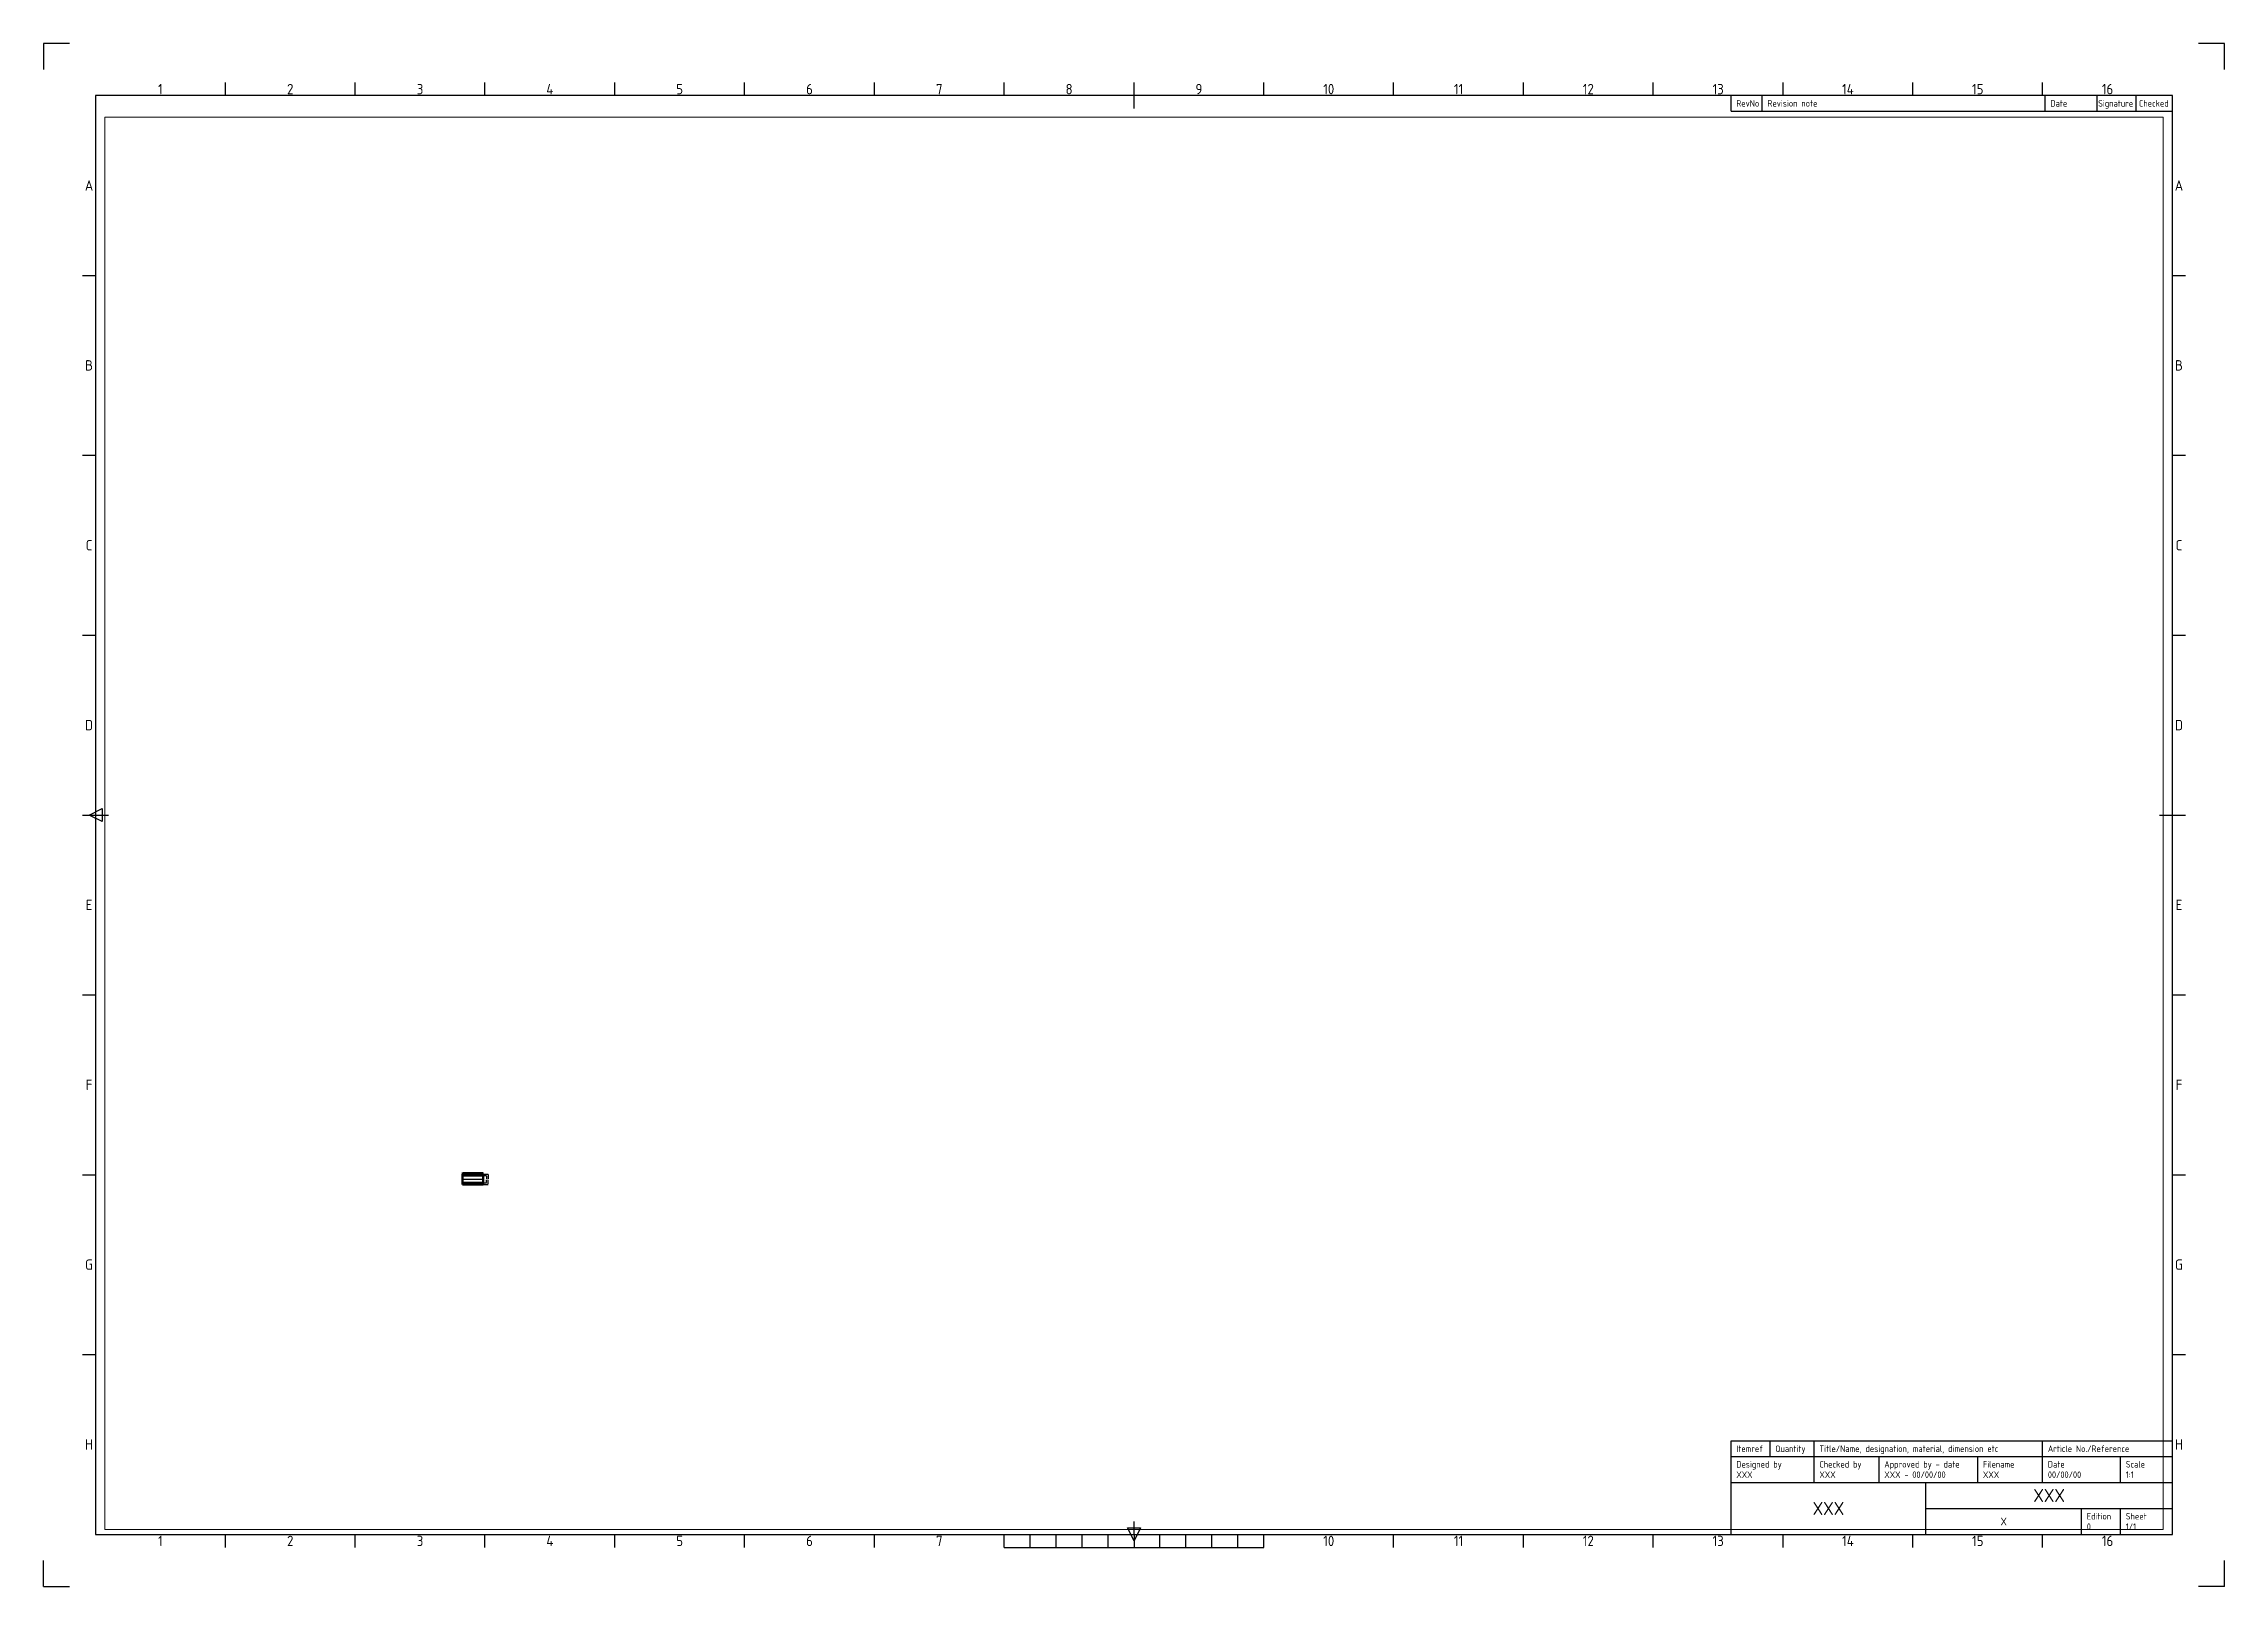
# Paper-space layout 'ISO A1 Layout' of a CAD drawing. Header units: millimetres. Extents: x 0 to 840, y 0 to 594.
# The model-space entities are those that its viewports show. They can reach past a viewport. Long polylines and large blocks are cut down to what shows.
import ezdxf
from ezdxf.enums import TextEntityAlignment as Align

# ---------------------------------------------------------------- set-up
doc = ezdxf.new("R2010")
doc.units = ezdxf.units.MM
doc.linetypes.add('ACAD_ISO04W100', pattern=[30, 24, -3, 0, -3])
doc.layers.get('0').update_dxf_attribs({"lineweight": 50})
for name, color, linetype in [('osie', 7, 'ACAD_ISO04W100'), ('Title Block', 7, 'Continuous'), ('Viewport', 5, 'Continuous'), ('wymiar', 7, 'Continuous')]:
    doc.layers.add(name, color=color, linetype=linetype)
doc.styles.add('ISO Proportional', font='isocp.shx')
doc.styles.get("Standard").update_dxf_attribs({"font": 'arial.ttf'})
doc.dimstyles.new('ISO-25', dxfattribs={"dimtxt": 2.5, "dimasz": 2.5, "dimexe": 1.25, "dimexo": 0.625, "dimtad": 1, "dimtxsty": 'Standard', "dimcen": 2.5, "dimadec": 0, "dimazin": 0, "dimtfac": 1, "dimtmove": 0, "dimatfit": 3, "dimfxl": 1, "dimarcsym": 0})

# ---------------------------------------------------------------- blocks, each defined once
blk = doc.blocks.new('ISO A1 title block')
at = {"layer": 'Title Block'}
for p, q in [((10, 594), (0, 594)), ((0, 594), (0, 584)), ((840, 594), (830, 594)), ((840, 584), (840, 594)), ((820, 574), (20, 574)), ((20, 574), (20, 20)), ((70, 574), (70, 579)), ((120, 574), (120, 579)), ((170, 574), (170, 579)), ((220, 574), (220, 579)), ((270, 574), (270, 579)), ((320, 574), (320, 579)), ((370, 574), (370, 579)), ((420, 569), (420, 579)), ((470, 574), (470, 579)), ((520, 574), (520, 579)), ((570, 574), (570, 579)), ((620, 574), (620, 579)), ((650, 568), (650, 574)), ((662, 568), (662, 574)), ((670, 574), (670, 579)), ((720, 574), (720, 579)), ((770, 574), (770, 579)), ((771, 568), (771, 574)), ((791, 568), (791, 574)), ((806, 568), (806, 574)), ((820, 20), (820, 574)), ((650, 568), (820, 568)), ((15, 504.75), (20, 504.75)), ((820, 504.75), (825, 504.75)), ((15, 435.5), (20, 435.5)), ((820, 435.5), (825, 435.5)), ((15, 366.25), (20, 366.25)), ((820, 366.25), (825, 366.25)), ((15, 297), (25, 297)), ((17.5, 297), (22.5, 299.5)), ((22.5, 294.5), (17.5, 297)), ((22.5, 299.5), (22.5, 294.5)), ((815, 297), (825, 297)), ((15, 227.75), (20, 227.75)), ((820, 227.75), (825, 227.75)), ((15, 158.5), (20, 158.5)), ((820, 158.5), (825, 158.5)), ((15, 89.25), (20, 89.25)), ((820, 89.25), (825, 89.25)), ((650, 56), (820, 56)), ((650, 50), (650, 56)), ((665, 50), (665, 56)), ((682, 50), (682, 56)), ((770, 50), (770, 56)), ((650, 50), (820, 50)), ((650, 20), (650, 50)), ((682, 40), (682, 50)), ((707, 40), (707, 50)), ((745, 40), (745, 50)), ((770, 40), (770, 50)), ((800, 40), (800, 50)), ((650, 40), (820, 40)), ((725, 20), (725, 40)), ((725, 30), (820, 30)), ((785, 20), (785, 30)), ((800, 20), (800, 30)), ((20, 20), (820, 20)), ((70, 15), (70, 20)), ((120, 15), (120, 20)), ((170, 15), (170, 20)), ((220, 15), (220, 20)), ((270, 15), (270, 20)), ((320, 15), (320, 20)), ((370, 15), (370, 20)), ((380, 15), (380, 20)), ((390, 15), (390, 20)), ((400, 15), (400, 20)), ((410, 15), (410, 20)), ((417.5, 22.5), (422.5, 22.5)), ((420, 17.5), (417.5, 22.5)), ((420, 20), (420, 25)), ((422.5, 22.5), (420, 17.5)), ((420, 20), (420, 15)), ((430, 15), (430, 20)), ((440, 15), (440, 20)), ((450, 15), (450, 20)), ((460, 15), (460, 20)), ((470, 15), (470, 20)), ((520, 15), (520, 20)), ((570, 15), (570, 20)), ((620, 15), (620, 20)), ((670, 15), (670, 20)), ((720, 15), (720, 20)), ((770, 15), (770, 20)), ((0, 0), (0, 10)), ((370, 15), (470, 15)), ((840, 0), (840, 10)), ((0, 0), (10, 0)), ((840, 0), (830, 0))]:
    blk.add_line(p, q, dxfattribs=at)
at = {"layer": 'Title Block', "style": 'ISO Proportional'}
for s, p in [('1', (45, 576.5)), ('2', (95, 576.5)), ('3', (145, 576.5)), ('4', (195, 576.5)), ('5', (245, 576.5)), ('6', (295, 576.5)), ('7', (345, 576.5)), ('8', (395, 576.5)), ('9', (445, 576.5)), ('10', (495, 576.5)), ('11', (545, 576.5)), ('12', (595, 576.5)), ('13', (645, 576.5)), ('14', (695, 576.5)), ('15', (745, 576.5)), ('16', (795, 576.5)), ('A', (17.5, 539.375)), ('A', (822.5, 539.375)), ('B', (17.5, 470.125)), ('B', (822.5, 470.125)), ('C', (17.5, 400.875)), ('C', (822.5, 400.875)), ('D', (17.5, 331.625)), ('D', (822.5, 331.625)), ('E', (17.5, 262.375)), ('E', (822.5, 262.375)), ('F', (17.5, 193.125)), ('F', (822.5, 193.125)), ('G', (17.5, 123.875)), ('G', (822.5, 123.875)), ('H', (17.5, 54.625)), ('H', (822.5, 54.625)), ('1', (45, 17.5)), ('2', (95, 17.5)), ('3', (145, 17.5)), ('4', (195, 17.5)), ('5', (245, 17.5)), ('6', (295, 17.5)), ('7', (345, 17.5)), ('10', (495, 17.5)), ('11', (545, 17.5)), ('12', (595, 17.5)), ('13', (645, 17.5)), ('14', (695, 17.5)), ('15', (745, 17.5)), ('16', (795, 17.5))]:
    blk.add_text(s, height=4, dxfattribs=at).set_placement(p, align=Align.MIDDLE)
for s, p in [('RevNo', (652, 571)), ('Revision note', (664, 571)), ('Date', (773, 571)), ('Signature', (791.361, 571)), ('Checked', (807.083, 571)), ('Itemref', (652, 53)), ('Quantity', (667, 53)), ('Title/Name, designation, material, dimension etc', (684, 53)), ('Article No./Reference', (772, 53)), ('Designed by', (652, 47)), ('Checked by', (684, 47)), ('Approved by - date', (709, 47)), ('Filename', (747, 47)), ('Date', (772, 47)), ('Scale', (802, 47)), ('Edition', (787, 27)), ('Sheet', (802, 27))]:
    blk.add_text(s, height=2.5, dxfattribs=at).set_placement(p, align=Align.MIDDLE_LEFT)
at = {"layer": 'Title Block', "style": 'ISO Proportional', "flags": 8}
for tag, p in [('DESIGNED_BY', (652, 43)), ('CHECKED_BY', (684, 43)), ('APPROVED_BY_DATE', (709, 43)), ('FILENAME', (747, 43)), ('DATE', (772, 43)), ('SCALE', (802, 43)), ('EDITION', (787, 23)), ('SHEET', (802, 23))]:
    blk.add_attdef(tag, text='', height=2.5, dxfattribs=at).set_placement(p, align=Align.MIDDLE_LEFT)
for tag, height, p in [('TITLE', 5, (772.5, 35)), ('OWNER', 5, (687.5, 30)), ('DRAWING_NUMBER', 3, (755, 25))]:
    blk.add_attdef(tag, text='', height=height, dxfattribs=at).set_placement(p, align=Align.MIDDLE)
blk = doc.blocks.new('*D2')
at = {"layer": 'Defpoints', "color": 0, "transparency": 16777216}
for p in [(2100, 1900), (2500, 1928), (2500, 1900)]:
    blk.add_point(p, dxfattribs=at)
at = {"layer": 'wymiar', "color": 0, "lineweight": -2, "transparency": 16777216}
for p, q in [((2100, 1901), (2100, 1929)), ((2110, 1928), (2490, 1928)), ((2500, 1901), (2500, 1929))]:
    blk.add_line(p, q, dxfattribs=at)
at = {"layer": 'wymiar', "color": 0, "transparency": 16777216}
for points in [[(2110, 1929), (2110, 1926), (2100, 1928)], [(2490, 1929), (2490, 1926), (2500, 1928)]]:
    blk.add_solid(points, dxfattribs=at)
at = {"layer": 'wymiar', "color": 0, "transparency": 16777216, "insert": (2300, 1933), "char_height": 10, "attachment_point": 5}
blk.add_mtext('h', dxfattribs=at)
blk = doc.blocks.new('*D3')
at = {"layer": 'Defpoints', "color": 0, "transparency": 16777216}
for p in [(2500, 1870), (2500, 1730), (2562, 1730)]:
    blk.add_point(p, dxfattribs=at)
at = {"layer": 'wymiar', "color": 0, "lineweight": -2, "transparency": 16777216}
for p, q in [((2501, 1870), (2563, 1870)), ((2501, 1730), (2563, 1730)), ((2562, 1860), (2562, 1809)), ((2562, 1740), (2562, 1791))]:
    blk.add_line(p, q, dxfattribs=at)
at = {"layer": 'wymiar', "color": 0, "transparency": 16777216}
for points in [[(2560, 1860), (2563, 1860), (2562, 1870)], [(2560, 1740), (2563, 1740), (2562, 1730)]]:
    blk.add_solid(points, dxfattribs=at)
at = {"layer": 'wymiar', "color": 0, "transparency": 16777216, "insert": (2562, 1800), "char_height": 10, "width": 56.94, "attachment_point": 5, "rotation": 270}
blk.add_mtext('%%C{\\H0.7x;\\S^ w;}', dxfattribs=at)
blk = doc.blocks.new('*D4')
at = {"layer": 'Defpoints', "color": 0, "transparency": 16777216}
for p in [(2500, 1900), (2500, 1700), (2592, 1700)]:
    blk.add_point(p, dxfattribs=at)
at = {"layer": 'wymiar', "color": 0, "lineweight": -2, "transparency": 16777216}
for p, q in [((2501, 1900), (2594, 1900)), ((2501, 1700), (2594, 1700)), ((2592, 1890), (2592, 1808)), ((2592, 1710), (2592, 1792))]:
    blk.add_line(p, q, dxfattribs=at)
at = {"layer": 'wymiar', "color": 0, "transparency": 16777216}
for points in [[(2591, 1890), (2594, 1890), (2592, 1900)], [(2591, 1710), (2594, 1710), (2592, 1700)]]:
    blk.add_solid(points, dxfattribs=at)
at = {"layer": 'wymiar', "color": 0, "transparency": 16777216, "insert": (2592, 1800), "char_height": 10, "attachment_point": 5, "rotation": 270}
blk.add_mtext('%%C{\\H0.7x;\\S^ z;}', dxfattribs=at)

msp = doc.modelspace()

# ---------------------------------------------------------------- hatches: boundary and pattern name
h = msp.add_hatch()
h.set_pattern_fill('ANSI31', color=256)
h.paths.add_polyline_path([(2500, 1900), (2100, 1900), (2100, 1870), (2500, 1870)])
h.paths.add_polyline_path([(2500, 1730), (2100, 1730), (2100, 1700), (2500, 1700)])

# ---------------------------------------------------------------- linework, layer by layer
for p, q in [((2100, 1900), (2500, 1900)), ((2100, 1870), (2100, 1900)), ((2500, 1870), (2100, 1870)), ((2100, 1870), (2100, 1730)), ((2100, 1730), (2500, 1730)), ((2100, 1730), (2100, 1700)), ((2100, 1700), (2500, 1700)), ((2500, 1900), (2500, 1870)), ((2500, 1730), (2500, 1870)), ((2500, 1700), (2500, 1730))]:
    msp.add_line(p, q)
at = {"layer": 'osie'}
msp.add_line((2080, 1800), (2520, 1800), dxfattribs=at)

# ---------------------------------------------------------------- dimensions: what is measured, and where the dimension line sits
at = {"layer": 'wymiar'}
dim = msp.add_linear_dim(base=(2500, 1927.669), p1=(2100, 1900), p2=(2500, 1900), text='h', dimstyle='ISO-25', override={"dimtxt": 10, "dimasz": 10}, dxfattribs=at)
dim.commit()
dim.dimension.update_dxf_attribs({"geometry": '*D2', "text_midpoint": (2300, 1933.294)})
for base, p1, p2, text, picture, middle in [((2592.338, 1700), (2500, 1900), (2500, 1700), '%%C{\\H0.7x;\\S^ z;}', '*D4', (2592.338, 1800)), ((2561.687, 1730), (2500, 1870), (2500, 1730), '%%C{\\H0.7x;\\S^ w;}', '*D3', (2561.687, 1800))]:
    dim = msp.add_linear_dim(base=base, p1=p1, p2=p2, angle=90, text=text, dimstyle='ISO-25', override={"dimtxt": 10, "dimasz": 10, "dimtad": 2}, dxfattribs=at)
    dim.commit()
    dim.dimension.update_dxf_attribs({"geometry": picture, "text_midpoint": middle, "text_rotation": 270})

psp = doc.layouts.new('ISO A1 Layout')

# ---------------------------------------------------------------- block references
at = {"layer": 'Title Block'}
ref = psp.add_blockref('ISO A1 title block', (0, 0), dxfattribs=at)
ref.add_attrib('CHECKED_BY', 'XXX', dxfattribs={"height": 2.5, "style": 'ISO Proportional'}).set_placement((684, 43), align=Align.MIDDLE_LEFT)
ref.add_attrib('OWNER', 'XXX', dxfattribs={"height": 5, "style": 'ISO Proportional'}).set_placement((687.5, 30), align=Align.MIDDLE)
ref.add_attrib('DESIGNED_BY', 'XXX', dxfattribs={"height": 2.5, "style": 'ISO Proportional'}).set_placement((652, 43), align=Align.MIDDLE_LEFT)
ref.add_attrib('FILENAME', 'XXX', dxfattribs={"height": 2.5, "style": 'ISO Proportional'}).set_placement((747, 43), align=Align.MIDDLE_LEFT)
ref.add_attrib('DRAWING_NUMBER', 'X', dxfattribs={"height": 3, "style": 'ISO Proportional'}).set_placement((755, 25), align=Align.MIDDLE)
ref.add_attrib('APPROVED_BY_DATE', 'XXX - 00/00/00', dxfattribs={"height": 2.5, "style": 'ISO Proportional'}).set_placement((709, 43), align=Align.MIDDLE_LEFT)
ref.add_attrib('TITLE', 'XXX', dxfattribs={"height": 5, "style": 'ISO Proportional'}).set_placement((772.5, 35), align=Align.MIDDLE)
ref.add_attrib('DATE', '00/00/00', dxfattribs={"height": 2.5, "style": 'ISO Proportional'}).set_placement((772, 43), align=Align.MIDDLE_LEFT)
ref.add_attrib('EDITION', '0', dxfattribs={"height": 2.5, "style": 'ISO Proportional'}).set_placement((787, 23), align=Align.MIDDLE_LEFT)
ref.add_attrib('SHEET', '1/1', dxfattribs={"height": 2.5, "style": 'ISO Proportional'}).set_placement((802, 23), align=Align.MIDDLE_LEFT)
ref.add_attrib('SCALE', '1:1', dxfattribs={"height": 2.5, "style": 'ISO Proportional'}).set_placement((802, 43), align=Align.MIDDLE_LEFT)

# ---------------------------------------------------------------- viewports
at = {"layer": 'Viewport'}
psp.add_viewport(center=(420.05, 293.84), size=(792.85, 543.8077), view_center_point=(15035.422, 8654.971), view_height=27190.38384, dxfattribs=at)

doc.saveas('drawing.dxf')
